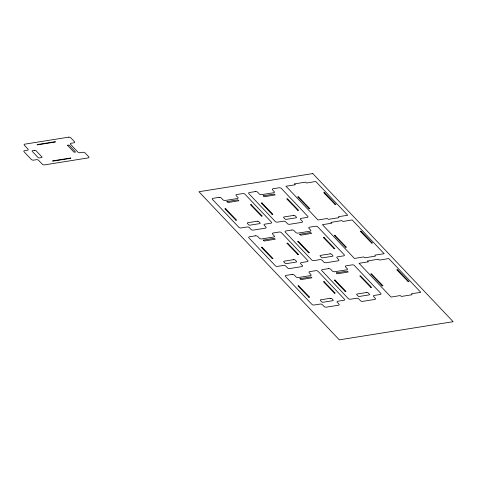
<?xml version="1.0" encoding="UTF-8"?>
<svg xmlns="http://www.w3.org/2000/svg" width="477" height="477" viewBox="0 0 477 477"><rect width="100%" height="100%" fill="white"/><g stroke="black" fill="none" stroke-linecap="round" stroke-linejoin="round"><path stroke-width="0.72" d="M225.007 208.765L225.836 208.771M225.794 208.908L236.497 220.022M250.568 204.687L251.391 204.693M251.367 204.83L262.058 215.944M261.366 202.963L262.189 202.975M262.123 203.119L272.85 214.227M286.921 198.891L287.75 198.897M287.709 199.034L298.411 210.148M235.674 220.016L225.019 208.932M236.455 220.159L235.668 220.177M297.892 196.876L298.715 196.882M298.685 197.019L309.847 208.634M261.229 215.938L250.55 204.83M262.028 216.081L261.211 216.081M323.919 192.726L324.742 192.732M324.7 192.869L335.874 204.478M272.027 214.215L261.342 203.107M272.784 214.37L271.997 214.352M297.582 210.142L286.904 199.028M298.369 210.285L297.565 210.279M309.024 208.622L297.863 197.007M309.811 208.771L309.013 208.777M335.051 204.472L323.919 192.887M335.832 204.615L335.039 204.621M261.444 247.217L262.267 247.223M262.243 247.354L272.933 258.474M287.005 243.139L287.828 243.145M287.762 243.288L298.489 254.396M297.797 241.416L298.626 241.422M298.56 241.571L309.287 252.673M323.358 237.337L324.181 237.343M324.116 237.492L334.848 248.595M272.105 258.468L261.414 247.348M272.904 258.606L272.117 258.635M334.329 235.328L335.152 235.334M335.087 235.477L346.284 247.08M297.666 254.39L286.975 243.27M298.459 254.527L297.636 254.521M360.356 231.172L361.178 231.184M361.149 231.315L372.31 242.93M308.464 252.667L297.785 241.565M309.221 252.822L308.44 252.81M334.019 248.589L323.346 237.492M334.776 248.744L334.007 248.744M345.461 247.074L334.305 235.471M346.242 247.217L345.461 247.235M371.488 242.924L360.362 231.345M372.269 243.067L371.464 243.067M298.047 285.842L298.87 285.848M298.84 285.979L309.531 297.099M323.603 281.764L324.432 281.77M324.402 281.901L335.092 293.021M334.401 280.041L335.224 280.047M335.158 280.196L345.885 291.298M359.962 275.962L360.785 275.968M360.719 276.117L371.446 287.22M308.708 297.088L298.036 285.991M309.501 297.231L308.708 297.249M370.927 273.953L371.756 273.959M371.69 274.102L382.888 285.705M334.27 293.015L323.579 281.895M335.063 293.152L334.258 293.164M396.953 269.797L397.776 269.809M397.735 269.946L408.908 281.555M345.062 291.292L334.377 280.184M345.819 291.441L345.038 291.435M370.623 287.214L359.932 276.1M371.38 287.369L370.593 287.351M382.059 285.699L370.897 274.084M382.846 285.842L382.041 285.842M408.085 281.549L396.965 269.97M408.878 281.686L408.068 281.692M67.49 145.252L74.007 152.187L75.581 152.085L69.076 145.074L67.49 145.235M226.909 201.664L227.994 202.558L238.858 200.722L237.779 199.839L226.909 201.664M263.262 195.868L264.347 196.762L275.217 194.92L274.132 194.044L263.274 195.832M263.346 240.116L264.425 241.01L275.295 239.168L274.209 238.291L263.346 240.116M299.699 234.314L300.784 235.209L311.648 233.372L310.569 232.496L299.705 234.302M299.944 278.741L301.029 279.635L311.898 277.793L310.813 276.916L299.95 278.723M336.303 272.939L337.382 273.834L348.252 271.997L347.167 271.121L336.309 272.91M294.619 183.925L295.317 184.766L285.997 186.233L317.998 220.004L327.139 218.484L328.462 219.354L338.986 217.679L338.455 216.695L347.739 215.258L315.738 181.487L306.622 183.001L305.298 182.131L294.619 183.907M331.056 222.371L331.765 223.206L322.434 224.679L354.435 258.451L363.575 256.936L364.875 257.807L375.399 256.131L374.892 255.141L384.176 253.71L352.175 219.939L343.011 221.453L341.735 220.583L331.056 222.371M367.654 260.997L368.357 261.843L359.032 263.304L391.033 297.076L400.173 295.561L401.497 296.432L412.021 294.75L411.49 293.766L420.78 292.335L388.773 258.564L379.638 260.078L378.333 259.208L367.66 260.973M68.563 137.173L24.876 144.143A1.658 0.859 12.9 0 0 24.327 145.252L27.976 149.104A1.658 0.859 12.9 0 1 27.427 150.219L24.637 150.66A1.658 0.859 12.9 0 0 24.083 151.775L31.375 159.473A1.658 0.859 12.9 0 0 33.617 160.135L36.401 159.694A1.658 0.859 12.9 0 1 38.637 160.361L42.292 164.213A1.658 0.859 12.9 0 0 44.528 164.881L88.209 157.911A1.658 0.859 12.9 0 0 88.764 156.802L85.109 152.944A1.658 0.859 12.9 0 0 82.873 152.282L80.088 152.723A1.658 0.859 12.9 0 1 77.852 152.056L70.554 144.364A1.658 0.859 12.9 0 1 71.109 143.249L73.899 142.808A1.658 0.859 12.9 0 0 74.448 141.693L70.799 137.841A1.658 0.859 12.9 0 0 68.563 137.173M55.105 141.717L37.069 144.591L37.355 144.889L55.386 142.009L55.105 141.717M34.594 150.338L32.645 150.649A1.109 0.572 12.9 0 0 32.275 151.394L38.059 157.493A1.109 0.572 12.9 0 0 39.549 157.941L41.499 157.625A1.109 0.572 12.9 0 0 41.869 156.885L36.085 150.786A1.109 0.572 12.9 0 0 34.594 150.338M70.542 158.006L52.512 160.886L52.792 161.178L70.823 158.304L70.542 158.006M312.793 173.574L198.939 191.736L339.296 339.851L453.15 321.689L312.793 173.574M219.074 197.359L213.028 198.325A1.658 0.859 12.9 0 0 212.48 199.434L238.864 227.285A1.658 0.859 12.9 0 0 241.1 227.946L247.146 226.986A1.658 0.859 12.9 0 1 249.382 227.648L251.069 229.425A1.658 0.859 12.9 0 0 253.305 230.093L265.379 228.167A1.658 0.859 12.9 0 0 265.927 227.058L264.246 225.281A1.658 0.859 12.9 0 1 264.795 224.166L270.841 223.206A1.658 0.859 12.9 0 0 271.395 222.091L245.005 194.246A1.658 0.859 12.9 0 0 242.769 193.579L236.723 194.544A1.658 0.859 12.9 0 0 236.175 195.653L237.856 197.436A1.658 0.859 12.9 0 1 237.307 198.545L225.233 200.471A1.658 0.859 12.9 0 1 222.997 199.803L221.31 198.027A1.658 0.859 12.9 0 0 219.074 197.359M255.428 191.563L249.382 192.523A1.658 0.859 12.9 0 0 248.833 193.638L275.217 221.483A1.658 0.859 12.9 0 0 277.453 222.151L283.499 221.185A1.658 0.859 12.9 0 1 285.735 221.853L287.422 223.63A1.658 0.859 12.9 0 0 289.658 224.297L301.732 222.371A1.658 0.859 12.9 0 0 302.281 221.256L300.599 219.48A1.658 0.859 12.9 0 1 301.154 218.371L307.2 217.405A1.658 0.859 12.9 0 0 307.748 216.296L281.364 188.451A1.658 0.859 12.9 0 0 279.128 187.783L273.082 188.749A1.658 0.859 12.9 0 0 272.528 189.858L274.209 191.635A1.658 0.859 12.9 0 1 273.661 192.744L261.587 194.67A1.658 0.859 12.9 0 1 259.351 194.008L257.663 192.225A1.658 0.859 12.9 0 0 255.428 191.563M257.347 221.203L247.772 222.729A1.109 0.572 12.9 0 0 247.408 223.469L248.583 224.715A1.109 0.572 12.9 0 0 250.073 225.156L259.649 223.63A1.109 0.572 12.9 0 0 260.019 222.89L258.838 221.644A1.109 0.572 12.9 0 0 257.347 221.203M293.701 215.401L284.125 216.928A1.109 0.572 12.9 0 0 283.761 217.667L284.936 218.913A1.109 0.572 12.9 0 0 286.427 219.354L296.002 217.828A1.109 0.572 12.9 0 0 296.372 217.089L295.191 215.848A1.109 0.572 12.9 0 0 293.701 215.401M255.511 235.811L249.465 236.777A1.658 0.859 12.9 0 0 248.911 237.886L275.301 265.731A1.658 0.859 12.9 0 0 277.536 266.399L283.582 265.433A1.658 0.859 12.9 0 1 285.818 266.1L287.5 267.877A1.658 0.859 12.9 0 0 289.736 268.545L301.81 266.619A1.658 0.859 12.9 0 0 302.364 265.51L300.683 263.727A1.658 0.859 12.9 0 1 301.231 262.618L307.277 261.652A1.658 0.859 12.9 0 0 307.832 260.543L281.442 232.698A1.658 0.859 12.9 0 0 279.206 232.031L273.16 232.997A1.658 0.859 12.9 0 0 272.611 234.106L274.293 235.882A1.658 0.859 12.9 0 1 273.738 236.997L261.664 238.923A1.658 0.859 12.9 0 1 259.428 238.256L257.747 236.479A1.658 0.859 12.9 0 0 255.511 235.811M291.864 230.009L285.818 230.975A1.658 0.859 12.9 0 0 285.27 232.084L311.654 259.935A1.658 0.859 12.9 0 0 313.89 260.597L319.936 259.637A1.658 0.859 12.9 0 1 322.172 260.299L323.859 262.082A1.658 0.859 12.9 0 0 326.095 262.744L338.169 260.818A1.658 0.859 12.9 0 0 338.718 259.709L337.036 257.932A1.658 0.859 12.9 0 1 337.585 256.823L343.631 255.857A1.658 0.859 12.9 0 0 344.185 254.742L317.795 226.897A1.658 0.859 12.9 0 0 315.559 226.229L309.513 227.195A1.658 0.859 12.9 0 0 308.965 228.31L310.646 230.087A1.658 0.859 12.9 0 1 310.098 231.196L298.024 233.122A1.658 0.859 12.9 0 1 295.788 232.454L294.1 230.677A1.658 0.859 12.9 0 0 291.864 230.009M293.784 259.649L284.209 261.175A1.109 0.572 12.9 0 0 283.839 261.921L285.019 263.161A1.109 0.572 12.9 0 0 286.51 263.608L296.086 262.082A1.109 0.572 12.9 0 0 296.45 261.336L295.275 260.096A1.109 0.572 12.9 0 0 293.784 259.649M330.138 253.853L320.562 255.38A1.109 0.572 12.9 0 0 320.192 256.119L321.373 257.365A1.109 0.572 12.9 0 0 322.863 257.807L332.439 256.28A1.109 0.572 12.9 0 0 332.803 255.541L331.628 254.295A1.109 0.572 12.9 0 0 330.138 253.853M292.109 274.436L286.063 275.402A1.658 0.859 12.9 0 0 285.514 276.511L311.898 304.356A1.658 0.859 12.9 0 0 314.134 305.024L320.18 304.058A1.658 0.859 12.9 0 1 322.416 304.725L324.104 306.502A1.658 0.859 12.9 0 0 326.34 307.17L338.414 305.244A1.658 0.859 12.9 0 0 338.968 304.129L337.281 302.352A1.658 0.859 12.9 0 1 337.835 301.243L343.881 300.277A1.658 0.859 12.9 0 0 344.43 299.168L318.046 271.324A1.658 0.859 12.9 0 0 315.81 270.656L309.764 271.622A1.658 0.859 12.9 0 0 309.209 272.731L310.897 274.508A1.658 0.859 12.9 0 1 310.342 275.623L298.268 277.548A1.658 0.859 12.9 0 1 296.032 276.881L294.345 275.104A1.658 0.859 12.9 0 0 292.109 274.436M328.468 268.634L322.422 269.6A1.658 0.859 12.9 0 0 321.868 270.709L348.258 298.56A1.658 0.859 12.9 0 0 350.494 299.222L356.54 298.262A1.658 0.859 12.9 0 1 358.776 298.924L360.457 300.707A1.658 0.859 12.9 0 0 362.693 301.369L374.767 299.443A1.658 0.859 12.9 0 0 375.321 298.334L373.634 296.557A1.658 0.859 12.9 0 1 374.189 295.442L380.235 294.482A1.658 0.859 12.9 0 0 380.783 293.367L354.399 265.522A1.658 0.859 12.9 0 0 352.163 264.854L346.117 265.82A1.658 0.859 12.9 0 0 345.563 266.935L347.25 268.712A1.658 0.859 12.9 0 1 346.696 269.821L334.621 271.747A1.658 0.859 12.9 0 1 332.386 271.079L330.704 269.302A1.658 0.859 12.9 0 0 328.468 268.634M330.382 298.274L320.812 299.8A1.109 0.572 12.9 0 0 320.443 300.546L321.617 301.786A1.109 0.572 12.9 0 0 323.108 302.233L332.684 300.707A1.109 0.572 12.9 0 0 333.053 299.961L331.873 298.721A1.109 0.572 12.9 0 0 330.382 298.274M366.735 292.479L357.166 294.005A1.109 0.572 12.9 0 0 356.796 294.744L357.977 295.99A1.109 0.572 12.9 0 0 359.467 296.432L369.037 294.905A1.109 0.572 12.9 0 0 369.407 294.166L368.226 292.92A1.109 0.572 12.9 0 0 366.735 292.479"/></g></svg>
